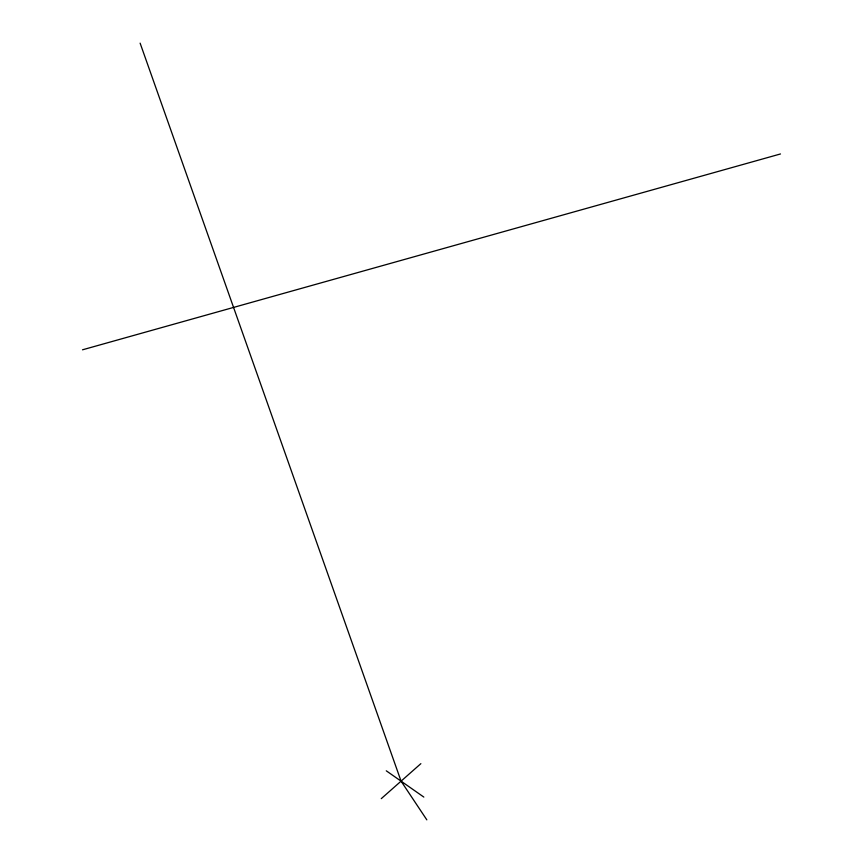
<?xml version="1.0" encoding="UTF-8"?>
<svg xmlns="http://www.w3.org/2000/svg" width="863" height="863" viewBox="0 0 863 863"><rect width="100%" height="100%" fill="white"/><g stroke="black" fill="none" stroke-linecap="round" stroke-linejoin="round"><path stroke-width="1.29" d="M381.273 798.642L420.864 763.658M82.514 349.806L780.486 153.959M386.279 770.81L423.83 797.078M426.829 819.85L401.068 781.155L140.119 43.15"/></g></svg>
